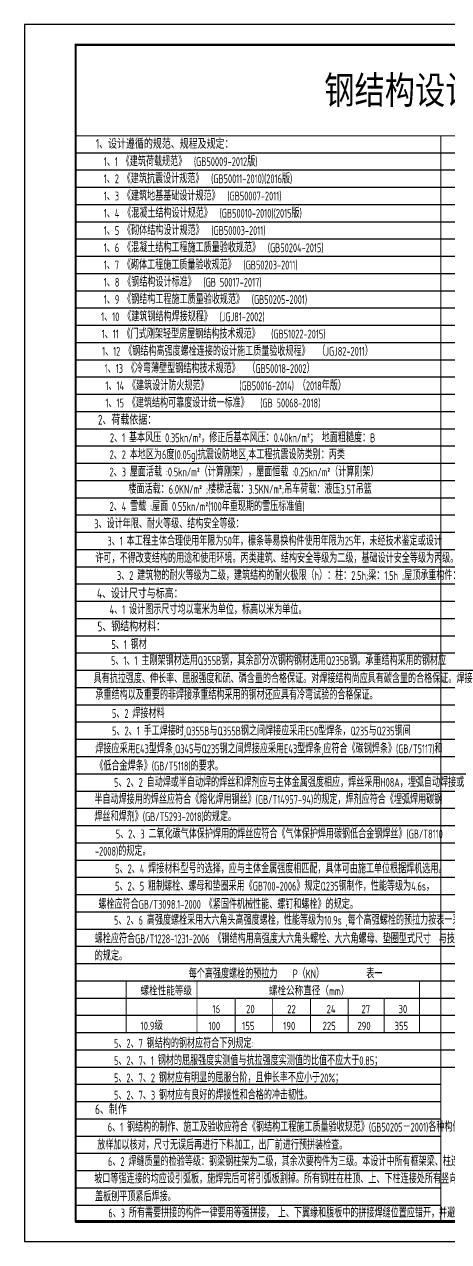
# Model space of a CAD drawing. Extents: x 19118 to 566552, y -1188739 to 92943.
# Drawn here: x 77812 to 98498, y -22788 to 36612 of the extents above; entities that cross this region are included whole.
import ezdxf

# ---------------------------------------------------------------- set-up
doc = ezdxf.new("R2010")
doc.units = 0
doc.header["$LTSCALE"] = 1000
doc.header["$MEASUREMENT"] = 0
doc.layers.get('0').update_dxf_attribs({"linetype": 'CONTINUOUS'})
for name, color, linetype in [('JZSM', 7, 'CONTINUOUS'), ('PUB_TITLE', 4, 'CONTINUOUS'), ('S1', 2, 'CONTINUOUS'), ('TEXT', 7, 'CONTINUOUS'), ('底线', 250, 'CONTINUOUS')]:
    doc.layers.add(name, color=color, linetype=linetype)
doc.styles.add('-黑体', font='SimSun.ttf')
doc.styles.add('CPX', font='atssdeng.shx', dxfattribs={"width": 0.8, "bigfont": 'atssdchn.shx'})
doc.styles.add('HZS', font='atssdeng.shx', dxfattribs={"width": 0.7, "bigfont": 'atssdchn.shx'})

msp = doc.modelspace()

# ---------------------------------------------------------------- linework, layer by layer
at = {"const_width": 40.18}
for points in [[(82776.69, -10074.56), (97080.39, -10074.56)], [(82776.69, -10074.56), (82776.69, -12599.97)], [(86227.39, -10074.56), (86227.39, -12599.97)], [(97080.39, -10074.56), (97080.39, -12599.97)], [(82776.69, -10916.36), (97080.39, -10916.36)], [(82776.69, -11758.16), (97080.39, -11758.16)], [(82776.69, -12599.97), (97080.39, -12599.97)]]:
    msp.add_lwpolyline(points, dxfattribs=at)
at = {"layer": 'JZSM', "const_width": 40.18}
for points in [[(88091.87, -10916.36), (88091.87, -12599.97)], [(89900.71, -10916.36), (89900.71, -12599.97)], [(91765.18, -10916.36), (91765.18, -12599.97)], [(93601.84, -10916.36), (93601.84, -12599.97)], [(95355.04, -10916.36), (95355.04, -12599.97)]]:
    msp.add_lwpolyline(points, dxfattribs=at)
at = {"layer": 'PUB_TITLE'}
msp.add_lwpolyline([(77811.65, -22788.34), (161911.65, -22788.34), (161911.65, 36611.66), (77811.65, 36611.66)], close=True, dxfattribs=at)
at = {"layer": 'PUB_TITLE', "const_width": 100}
msp.add_lwpolyline([(80311.65, -21788.34), (160911.65, -21788.34), (160911.65, 35611.66), (80311.65, 35611.66)], close=True, dxfattribs=at)
at = {"layer": 'PUB_TITLE', "const_width": 50}
for points in [[(80311.65, 31173.96), (154902.42, 31173.96)], [(98119.22, 31173.96), (98119.22, -21859.6)]]:
    msp.add_lwpolyline(points, dxfattribs=at)
at = {"layer": '底线'}
for p, q in [((154902.42, 30332.16), (80311.65, 30332.16)), ((154902.42, 29490.36), (80311.65, 29490.36)), ((154902.42, 28648.56), (80311.65, 28648.56)), ((154902.42, 27806.75), (80311.65, 27806.75)), ((154902.42, 26964.95), (80311.65, 26964.95)), ((154902.42, 26123.15), (80311.65, 26123.15)), ((154902.42, 25281.35), (80311.65, 25281.35)), ((154902.42, 24439.54), (80311.65, 24439.54)), ((154902.42, 23597.74), (80311.65, 23597.74)), ((154902.42, 22755.94), (80311.65, 22755.94)), ((154902.42, 21914.13), (80311.65, 21914.13)), ((154902.42, 21072.33), (80311.65, 21072.33)), ((154902.42, 20230.53), (80311.65, 20230.53)), ((154902.42, 19388.73), (80311.65, 19388.73)), ((154902.42, 18546.92), (80311.65, 18546.92)), ((154902.42, 17705.12), (80311.65, 17705.12)), ((154902.42, 16863.32), (80311.65, 16863.32)), ((154902.42, 16021.52), (80311.65, 16021.52)), ((154902.42, 15179.71), (80311.65, 15179.71)), ((154902.42, 14337.91), (80311.65, 14337.91)), ((154902.42, 13496.11), (80311.65, 13496.11)), ((154902.42, 12654.31), (80311.65, 12654.31)), ((154902.42, 11812.5), (80311.65, 11812.5)), ((154902.42, 10970.7), (80311.65, 10970.7)), ((154902.42, 10128.9), (80311.65, 10128.9)), ((154902.42, 9287.1), (80311.65, 9287.1)), ((154902.42, 8445.29), (80311.65, 8445.29)), ((154902.42, 7603.49), (80311.65, 7603.49)), ((154902.42, 6761.69), (80311.65, 6761.69)), ((154902.42, 5919.89), (80311.65, 5919.89)), ((154902.42, 5078.08), (80311.65, 5078.08)), ((154902.42, 4236.28), (80311.65, 4236.28)), ((154902.42, 3394.48), (80311.65, 3394.48)), ((135939.89, 2552.68), (80311.65, 2552.68)), ((135939.89, 1710.87), (80311.65, 1710.87)), ((135939.89, 869.07), (80311.65, 869.07)), ((135939.89, 27.27), (80311.65, 27.27)), ((135939.89, -814.53), (80311.65, -814.53)), ((135939.89, -1656.34), (80311.65, -1656.34)), ((135939.89, -2498.14), (80311.65, -2498.14)), ((135939.89, -3339.94), (80311.65, -3339.94)), ((135939.89, -4181.74), (80311.65, -4181.74)), ((135939.89, -5023.55), (80311.65, -5023.55)), ((135939.89, -5865.35), (80311.65, -5865.35)), ((135939.89, -6707.15), (80311.65, -6707.15)), ((135939.89, -7548.95), (80311.65, -7548.95)), ((135939.89, -8390.76), (80311.65, -8390.76)), ((135939.89, -9232.56), (80311.65, -9232.56)), ((135939.89, -10074.36), (80311.65, -10074.36)), ((135939.89, -10916.16), (80311.65, -10916.16)), ((135939.89, -11757.97), (80311.65, -11757.97)), ((135939.89, -12599.77), (80311.65, -12599.77)), ((98119.22, -13441.57), (80311.65, -13441.57)), ((135939.89, -13441.57), (98119.22, -13441.57)), ((98119.22, -14283.37), (80311.65, -14283.37)), ((135939.89, -14283.37), (98119.22, -14283.37)), ((98119.22, -15125.18), (80311.65, -15125.18)), ((98119.22, -15966.98), (80311.65, -15966.98)), ((98119.22, -16808.78), (80311.65, -16808.78)), ((98119.22, -17650.58), (80311.65, -17650.58)), ((98119.22, -18492.39), (80311.65, -18492.39)), ((98119.22, -19334.19), (80311.65, -19334.19)), ((98119.22, -20175.99), (80311.65, -20175.99)), ((98119.22, -21017.79), (80311.65, -21017.79)), ((119013.43, -21859.6), (80311.65, -21859.6))]:
    msp.add_line(p, q, dxfattribs=at)

# ---------------------------------------------------------------- texts
at = {"layer": 'JZSM', "style": 'CPX', "width": 0.8}
for s, p in [('螺栓性能等级', (83475.39, -10764.19)), ('螺栓公称直径（mm）', (89736.72, -10764.19)), ('16', (86981.73, -11640.97)), ('20', (88623.6, -11640.97)), ('22', (90627.23, -11640.97)), ('24', (92547.39, -11640.97)), ('27', (94244.93, -11640.97)), ('30', (96053.77, -11640.97)), ('10.9级', (83475.39, -12461.23)), ('100', (86786.92, -12461.23)), ('155', (88428.79, -12461.23)), ('190', (90432.41, -12461.23)), ('225', (92352.58, -12461.23)), ('290', (94050.11, -12461.23)), ('355', (95858.95, -12461.23))]:
    msp.add_text(s, height=401.769, dxfattribs=at).set_placement(p)
at = {"layer": 'S1', "color": 1, "style": 'HZS', "width": 0.7}
for s, p in [('1、设计遵循的规范、规程及规定：', (81297.12, 30541.66)), ('2、荷载依据：', (81400.85, 17078.22)), ('4、设计尺寸与标高：    ', (81354.32, 8601.9)), ('5、钢结构材料：', (81379.33, 6990.12)), ('6、制作', (81261.93, -16570.74))]:
    msp.add_text(s, height=480, dxfattribs=at).set_placement(p)
at = {"layer": 'S1', "style": 'HZS', "width": 0.7}
for s, p in [('1、1 《建筑荷载规范》  (GB50009-2012版)', (81684.75, 29697.53)), ('1、2 《建筑抗震设计规范》  (GB50011-2010)(2016版)   ', (81681.69, 28860.45)), ('1、3 《建筑地基基础设计规范》  (GB50007-2011)   ', (81681.69, 28018.65)), ('1、4 《混凝土结构设计规范》  (GB50010-2010)(2015版)   ', (81681.69, 27176.84)), ('1、5 《砌体结构设计规范》  (GB50003-2011)   ', (81681.69, 26335.04)), ('1、6 《混凝土结构工程施工质量验收规范》  (GB50204-2015)    ', (81681.69, 25493.24)), ('1、7 《砌体工程施工质量验收规范》  (GB50203-2011) ', (81681.69, 24651.44)), ('1、8 《钢结构设计标准》  (GB 50017-2017)', (81681.69, 23809.63)), ('1、9 《钢结构工程施工质量验收规范》  (GB50205-2001)', (81681.69, 22967.83)), ('1、10 《建筑钢结构焊接规程》  (JGJ81-2002)  ', (81554.68, 22126.03)), ('1、11 《门式刚架轻型房屋钢结构技术规范》   (GB51022-2015)', (81581.39, 21284.23)), ('1、12 《钢结构高强度螺栓连接的设计施工质量验收规程》  （JGJ82-2011）', (81601.37, 20442.42)), ('1、13 《冷弯薄壁型钢结构技术规范》  （GB50018-2002）', (81725.86, 19600.62)), ('1、14 《建筑设计防火规范》        (GB50016-2014) （2018年版）', (81766.24, 18758.82)), ('1、15 《建筑结构可靠度设计统一标准》   (GB 50068-2018)', (81766.24, 17917.02)), ('3、设计年限、耐火等级、结构安全等级：', (81221.22, 12021.81)), ('3、1 本工程主体合理使用年限为50年，檩条等易换构件使用年限为25年，未经技术鉴定或设计', (81863.45, 11182.4)), ('许可，不得改变结构的用途和使用环境。丙类建筑、结构安全等级为二级，基础设计安全等级为丙级。', (81276.76, 10340.59)), ('3、2 建筑物的耐火等级为二级，建筑结构的耐火极限（h）：柱：2.5h;梁：1.5h ;屋顶承重构件：1.0h。', (82325, 9498.79)), ('4、1 设计图示尺寸均以毫米为单位，标高以米为单位。', (81970.12, 7834.32)), ('5、1 钢材', (82052.84, 6131.58)), ('5、1、1 主刚架钢材选用Q355B钢，其余部分次钢构钢材选用Q235B钢。承重结构采用的钢材应', (82035.22, 5347.99)), ('具有抗拉强度、伸长率、屈服强度和硫、磷含量的合格保证。对焊接结构尚应具有碳含量的合格保证。焊接', (81185.21, 4470.11)), ('承重结构以及重要的非焊接承重结构采用的钢材还应具有冷弯试验的合格保证。', (81275.87, 3664.38)), ('5、2 焊接材料', (82081.81, 2769.01)), ('5、2、1 手工焊接时,Q355B与Q355B钢之间焊接应采用E50型焊条，Q235与Q235钢间', (82088.28, 1915.4)), ('焊接应采用E43型焊条,Q345与Q235钢之间焊接应采用E43型焊条,应符合《碳钢焊条》(GB/T5117)和', (81274.48, 1044.7)), ('《低合金焊条》(GB/T5118)的要求。', (81274.48, 202.9)), ('5、2、2 自动焊或半自动焊的焊丝和焊剂应与主体金属强度相应，焊丝采用H08A，埋弧自动焊接或', (82182.11, -596.39)), ('半自动焊接用的焊丝应符合《熔化焊用钢丝》(GB/T14957-94)的规定，焊剂应符合《埋弧焊用碳钢', (81227.99, -1428.09)), (' 5、2、3 二氧化碳气体保护焊用的焊丝应符合《气体保护焊用碳钢低合金钢焊丝》(GB/T8110', (82080.85, -3111.7)), ('-2008)的规定。', (81254.86, -3953.5)), ('5、2、4 焊接材料型号的选择，应与主体金属强度相匹配，具体可由施工单位根据焊机选用。', (82239.13, -4809)), ('5、2、5 粗制螺栓、螺母和垫圈采用《GB700-2006》规定Q235钢制作，性能等级为4.6s，', (82236.66, -5658.84)), ('螺栓应符合GB/T3098.1-2000 《紧固件机械性能、螺钉和螺栓》的规定。', (81422.8, -6544.96)), ('5、2、6 高强度螺栓采用大六角头高强度螺栓，性能等级为10.9s ,每个高强螺栓的预拉力按表一采用，高强度', (82181.1, -7320.88)), ('螺栓应符合GB/T1228-1231-2006 《钢结构用高强度大六角头螺栓、大六角螺母、垫圈型式尺寸  与技术条件》', (81243.72, -8226.23)), ('的规定。', (81243.72, -9068.04)), ('每个高强度螺栓的预拉力    P（KN）           表一', (85826.15, -9939.88)), ('5、2、7 钢结构的钢材应符合下列规定:', (82181.1, -13329.63)), ('5、2、7、1 钢材的屈服强度实测值与抗拉强度实测值的比值不应大于0.85；', (82181.1, -14171.43)), ('5、2、7、2 钢材应有明显的屈服台阶，且伸长率不应小于20%；', (82181.1, -15013.23)), ('5、2、7、3 钢材应有良好的焊接性和合格的冲击韧性。', (82181.1, -15855.04)), ('6、1 钢结构的制作、施工及验收应符合《钢结构工程施工质量验收规范》(GB50205－2001)各种构件必须1：1', (81875.79, -17416.8)), ('放样加以核对，尺寸无误后再进行下料加工，出厂前进行预拼装检查。', (81369.38, -18290.54)), ('6、2 焊缝质量的检验等级：钢梁钢柱架为二级，其余次要构件为三级。本设计中所有框架梁、柱连接节点，凡是要求  ', (81889.02, -19092.27)), ('坡口等强连接的均应设引弧板，施焊完后可将引弧板割掉。所有钢柱在柱顶、上、下柱连接处所有竖向加劲板及柱应与横向', (81220.14, -19941.37)), ('盖板刨平顶紧后焊接。', (81257.97, -20811.48)), ('6、3 所有需要拼接的构件一律要用等强拼接， 上、下翼缘和腹板中的拼接焊缝位置应错开，并避免与加劲板重合， ', (81905.31, -21605.07))]:
    msp.add_text(s, height=432, dxfattribs=at).set_placement(p)
at = {"layer": 'S1', "color": 6, "style": 'HZS', "width": 0.7}
for s, p in [('2、1 基本风压 0.35kn/m%%1402%%141，修正后基本风压：0.40kn/m%%1402%%141； 地面粗糙度：B', (81984.16, 16220.88)), ('2、2 本地区为6度(0.05g)抗震设防地区,本工程抗震设防类别：丙类', (81965.63, 15394.26)), ('2、3 屋面活载 :0.5kn/m%%1402%%141（计算刚架），屋面恒载 :0.25kn/m%%1402%%141（计算刚架）', (81965.63, 14552.46)), ('楼面活载：6.0KN/m%%1402%%141 ;楼梯活载：3.5KN/m%%1402%%141;吊车荷载：液压3.5T吊篮 ', (82885.02, 13710.65)), ('2、4 雪载 :屋面 0.55kn/m%%1402%%141(100年重现期的雪压标准值)', (81965.63, 12868.85))]:
    msp.add_text(s, height=432, dxfattribs=at).set_placement(p)
at = {"layer": 'S1', "color": 3, "style": 'HZS', "width": 0.7}
msp.add_text('焊丝和焊剂》(GB/T5293-2018)的规定。', height=432, dxfattribs=at).set_placement((81227.99, -2269.89))
at = {"layer": 'TEXT', "color": 3, "style": '-黑体', "width": 0.8}
msp.add_text('钢结构设计施工说明', height=1350.675, dxfattribs=at).set_placement((92436.24, 32731.45))

doc.saveas('drawing.dxf')
